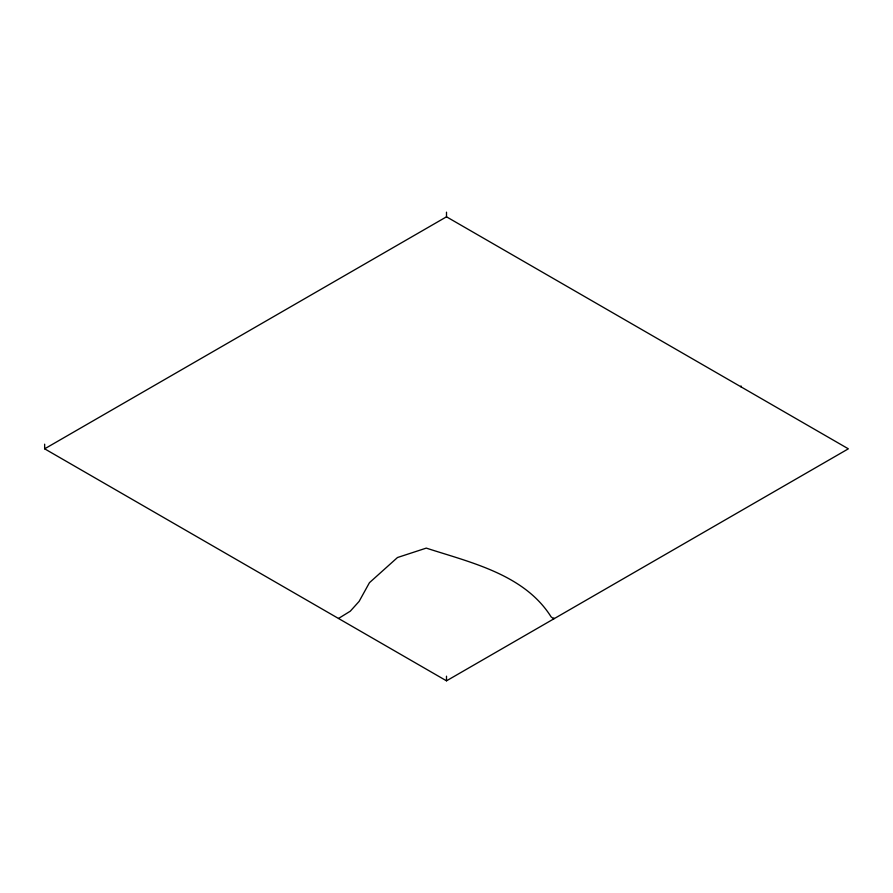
<?xml version="1.0" encoding="UTF-8"?>
<svg xmlns="http://www.w3.org/2000/svg" width="893" height="893" viewBox="0 0 893 893"><rect width="100%" height="100%" fill="white"/><g stroke="black" fill="none" stroke-linecap="round" stroke-linejoin="round"><path stroke-width="1.34" d="M338.492 618.469L350.279 611.203L359.12 601.391L369.445 582.694L397.497 557.511L426.274 548.112C471.058 562.623 524.437 574.445 551.126 616.896L553.805 618.871L553.805 617.945M44.65 448.822L446.5 216.809L848.35 448.822L446.5 680.823L44.65 448.822L44.65 444.178M741.045 385.943L741.045 386.87M446.5 212.177L446.5 216.809M446.5 676.191L446.5 680.823"/></g></svg>
